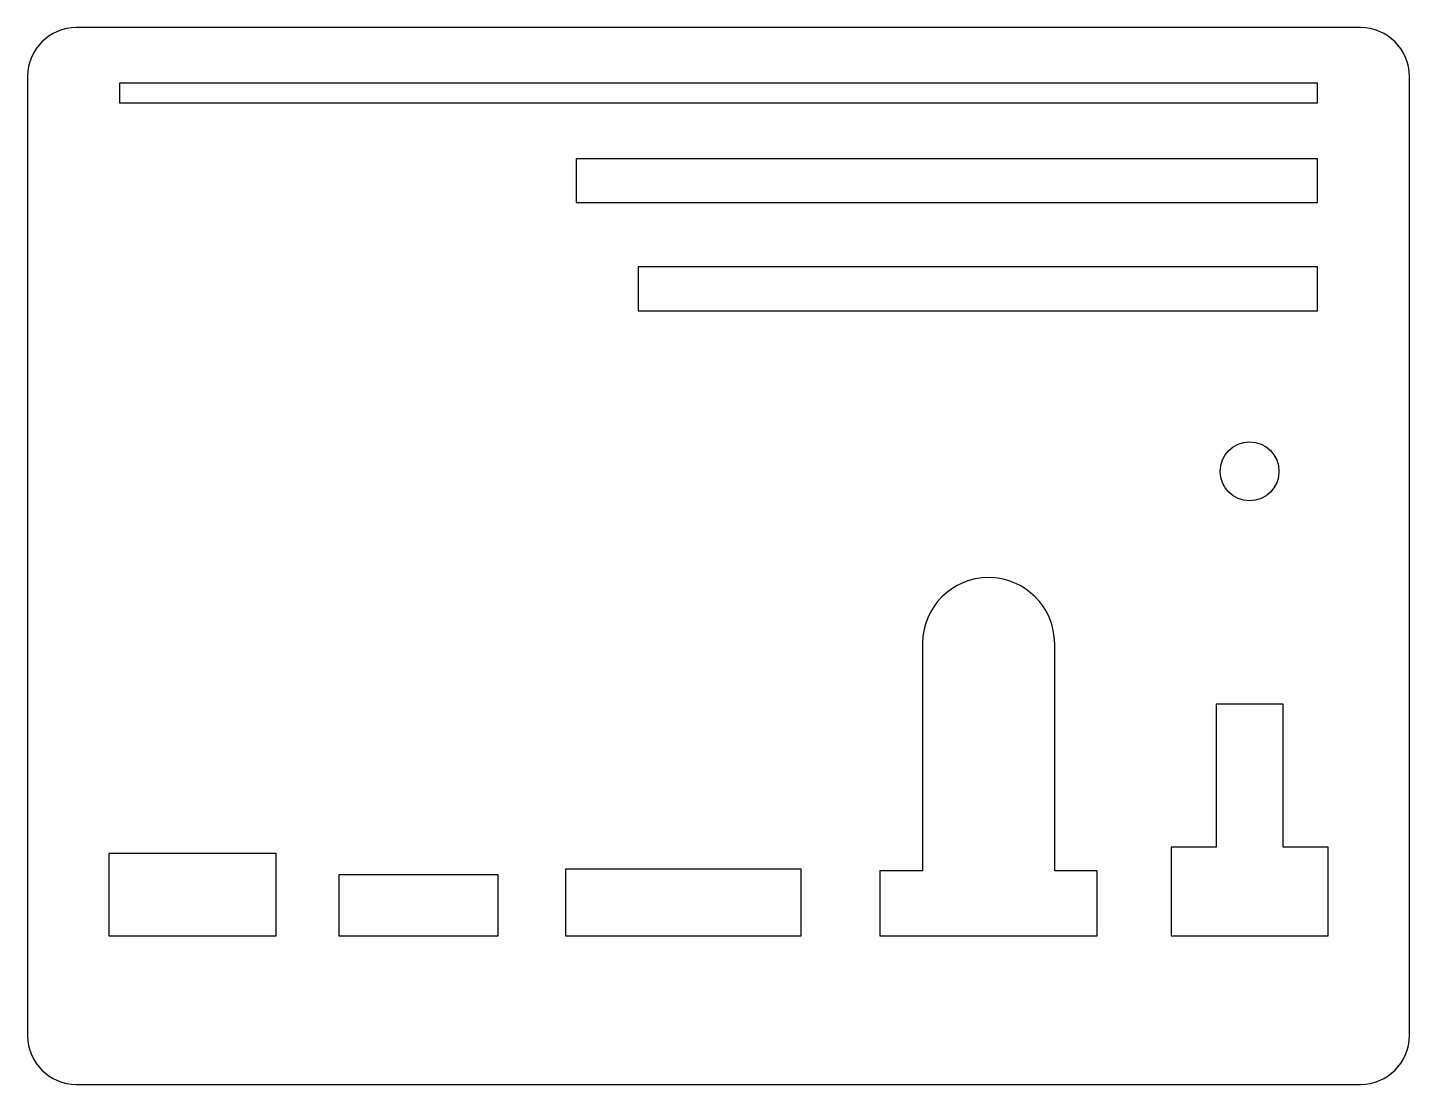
# Model space of a CAD drawing. Header units: inches. Extents: x 0.01 to 3.48, y 0 to 8.38.
# Drawn here: x 0.131 to 3.478, y 5.819 to 8.378 of the extents above; entities outside this region: 2.
import ezdxf

# ---------------------------------------------------------------- set-up
doc = ezdxf.new("R2010")
doc.units = ezdxf.units.IN
doc.header["$MEASUREMENT"] = 0
doc.styles.add('SLDTEXTSTYLE0', font='TXT', dxfattribs={"width": 0.7})

msp = doc.modelspace()

# ---------------------------------------------------------------- linework, layer by layer
at = {"color": 7, "linetype": 'Continuous', "lineweight": 25}
for p, q in [((3.3596, 8.3777), (0.2494, 8.3777)), ((0.1313, 8.2596), (0.1313, 5.9367)), ((3.2553, 8.2428), (0.3537, 8.2428)), ((0.3537, 8.2428), (0.3537, 8.1955)), ((3.2553, 8.1955), (3.2553, 8.2428)), ((3.4777, 5.9367), (3.4777, 8.2596)), ((0.3537, 8.1955), (3.2553, 8.1955)), ((3.2553, 8.0602), (1.46, 8.0602)), ((1.46, 8.0602), (1.46, 7.9539)), ((3.2553, 7.9539), (3.2553, 8.0602)), ((1.46, 7.9539), (3.2553, 7.9539)), ((3.2553, 7.7983), (1.6096, 7.7983)), ((1.6096, 7.7983), (1.6096, 7.692)), ((3.2553, 7.692), (3.2553, 7.7983)), ((1.6096, 7.692), (3.2553, 7.692)), ((2.2987, 6.8858), (2.2987, 6.3356)), ((2.6188, 6.3356), (2.6188, 6.8858)), ((3.1718, 6.7395), (3.0096, 6.7395)), ((3.0096, 6.7395), (3.0096, 6.393)), ((3.1718, 6.393), (3.1718, 6.7395)), ((3.0096, 6.393), (2.9006, 6.393)), ((2.9006, 6.393), (2.9006, 6.1785)), ((3.2809, 6.393), (3.1718, 6.393)), ((3.2809, 6.1785), (3.2809, 6.393)), ((0.7336, 6.3773), (0.3281, 6.3773)), ((0.3281, 6.3773), (0.3281, 6.1785)), ((0.7336, 6.1785), (0.7336, 6.3773)), ((1.2706, 6.3257), (0.8847, 6.3257)), ((0.8847, 6.3257), (0.8847, 6.1785)), ((1.2706, 6.1785), (1.2706, 6.3257)), ((2.0047, 6.3399), (1.4338, 6.3399)), ((1.4338, 6.3399), (1.4338, 6.1785)), ((2.0047, 6.1785), (2.0047, 6.3399)), ((2.2987, 6.3356), (2.1956, 6.3356)), ((2.1956, 6.3356), (2.1956, 6.1785)), ((2.7219, 6.3356), (2.6188, 6.3356)), ((2.7219, 6.1785), (2.7219, 6.3356)), ((0.3281, 6.1785), (0.7336, 6.1785)), ((0.8847, 6.1785), (1.2706, 6.1785)), ((1.4338, 6.1785), (2.0047, 6.1785)), ((2.1956, 6.1785), (2.7219, 6.1785)), ((2.9006, 6.1785), (3.2809, 6.1785)), ((0.2494, 5.8186), (3.3596, 5.8186))]:
    msp.add_line(p, q, dxfattribs=at)
msp.add_circle((3.0907, 7.3031), 0.0713, dxfattribs=at)
for centre, radius, start, end in [((0.2494, 8.2596), 0.1181, 90, 180), ((3.3596, 8.2596), 0.1181, 0, 90), ((2.4587, 6.8858), 0.16, 0, 180), ((0.2494, 5.9367), 0.1181, 180, 270), ((3.3596, 5.9367), 0.1181, 270, 0)]:
    msp.add_arc(centre, radius, start, end, dxfattribs=at)

# ---------------------------------------------------------------- texts
at = {"color": 7, "linetype": 'Continuous', "char_height": 0.14705, "attachment_point": 1, "style": 'SLDTEXTSTYLE0'}
for s, insert in [('SOLIDWORKS Educational Product.', (0, 0.4101)), ('For Instructional Use Only.', (0, 0.1896))]:
    msp.add_mtext(s, dxfattribs=dict(at, insert=insert))

doc.saveas('drawing.dxf')
